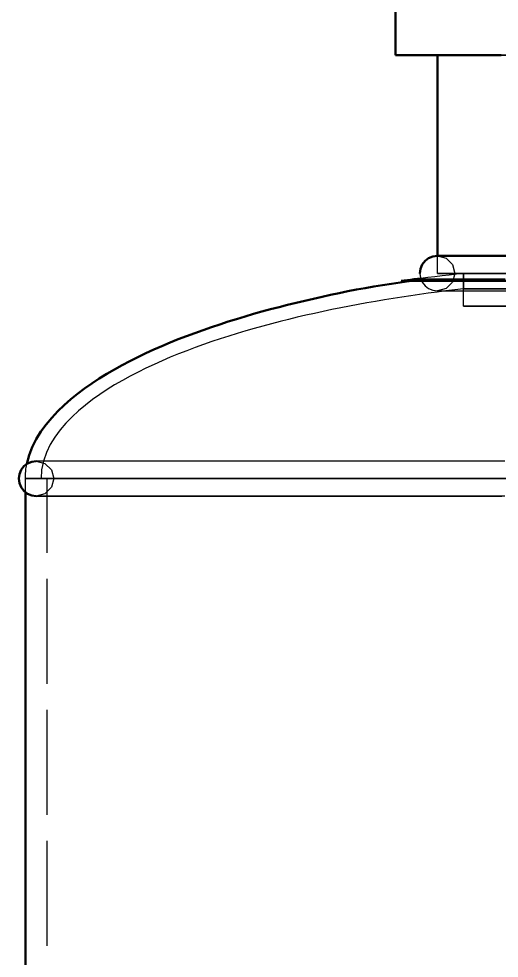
# Model space of a CAD drawing. Header units: millimetres. Extents: x 0 to 594, y 0 to 420.
# Drawn here: x 146 to 159.76, y 343.14 to 370.04 of the extents above; entities that cross this region are included whole.
import ezdxf

# ---------------------------------------------------------------- set-up
doc = ezdxf.new("R2010")
doc.units = ezdxf.units.MM
doc.linetypes.add('ISO02-TRAZOS', pattern=[3.75, 3, -0.75])
doc.layers.add('01-VISIBLE', color=7, linetype='CONTINUOUS', lineweight=50)
doc.layers.add('02-OCULTA', color=4, linetype='ISO02-TRAZOS', lineweight=25)

msp = doc.modelspace()

# ---------------------------------------------------------------- linework, layer by layer
at = {"layer": '01-VISIBLE'}
for p, q in [((156.786, 369), (156.786, 373)), ((157.986, 363.25), (157.986, 369)), ((146.186, 231.391), (146.186, 356.485))]:
    msp.add_line(p, q, dxfattribs=at)
for points in [[(156.786, 369), (157.038, 369), (157.29, 369), (157.543, 369), (157.795, 369), (158.047, 369), (158.299, 369), (158.552, 369), (158.804, 369), (159.056, 369), (159.308, 369), (159.56, 369), (159.813, 369)], [(157.986, 363.25), (157.856, 363.233), (157.736, 363.183), (157.632, 363.104), (157.553, 363), (157.503, 362.88), (157.486, 362.75)], [(159.986, 363.25), (159.736, 363.25), (159.486, 363.25), (159.236, 363.25), (158.986, 363.25), (158.736, 363.25), (158.486, 363.25), (158.236, 363.25), (157.986, 363.25)], [(146.229, 357.297), (146.294, 357.541), (146.385, 357.777), (146.498, 358.003), (146.631, 358.218), (146.779, 358.423), (146.941, 358.617), (147.113, 358.802), (147.295, 358.977), (147.485, 359.144), (147.682, 359.303), (147.884, 359.455), (148.091, 359.6), (148.302, 359.739), (148.518, 359.872), (148.736, 359.999), (148.957, 360.121), (149.181, 360.239), (149.407, 360.353), (149.635, 360.462), (149.865, 360.567), (150.096, 360.669), (150.329, 360.767), (150.564, 360.862), (150.799, 360.953), (151.036, 361.042), (151.274, 361.127), (151.513, 361.21), (151.753, 361.29), (151.993, 361.368), (152.235, 361.443), (152.477, 361.516), (152.719, 361.587), (152.963, 361.656), (153.207, 361.722), (153.451, 361.786), (153.696, 361.848), (153.942, 361.907), (154.188, 361.965), (154.435, 362.021), (154.682, 362.077), (154.928, 362.132), (155.175, 362.187), (155.423, 362.238), (155.671, 362.286), (155.92, 362.33), (156.17, 362.371), (156.419, 362.41), (156.669, 362.449), (156.919, 362.487), (157.169, 362.526), (157.399, 362.571)], [(157.508, 362.603), (157.415, 362.592), (157.322, 362.581), (157.229, 362.569), (157.136, 362.558), (157.043, 362.546), (156.953, 362.533)], [(157.399, 362.571), (157.324, 362.566), (157.25, 362.559), (157.176, 362.553), (157.102, 362.546), (157.028, 362.539), (156.953, 362.533)], [(156.953, 362.533), (157.204, 362.533), (157.455, 362.533), (157.706, 362.533), (157.957, 362.533), (158.208, 362.533), (158.459, 362.533), (158.71, 362.533), (158.961, 362.533), (159.212, 362.533), (159.463, 362.533), (159.714, 362.533), (159.965, 362.533)], [(159.927, 362.571), (159.674, 362.571), (159.421, 362.571), (159.168, 362.571), (158.916, 362.571), (158.663, 362.571), (158.41, 362.571), (158.157, 362.571), (157.904, 362.571), (157.652, 362.571), (157.399, 362.571)], [(157.986, 362.25), (157.986, 362.25), (157.986, 362.25), (157.986, 362.25), (157.986, 362.25), (157.986, 362.25), (157.986, 362.25)], [(146.498, 357.375), (146.369, 357.358), (146.248, 357.308), (146.145, 357.229), (146.065, 357.125), (146.015, 357.005), (145.998, 356.875)], [(145.998, 356.875), (146.015, 356.746), (146.065, 356.625), (146.145, 356.522), (146.248, 356.442), (146.369, 356.392), (146.498, 356.375)]]:
    msp.add_lwpolyline(points, dxfattribs=at)
at = {"layer": '02-OCULTA'}
for p, q in [((157.986, 362.75), (157.986, 363.25)), ((158.731, 361.81), (158.731, 362.75)), ((158.736, 362.75), (158.736, 362.31)), ((146.186, 356.485), (146.186, 356.875)), ((146.811, 231), (146.811, 356.875))]:
    msp.add_line(p, q, dxfattribs=at)
for points in [[(159.859, 369), (159.603, 369), (159.346, 369), (159.09, 369), (158.834, 369), (158.578, 369), (158.322, 369), (158.066, 369), (157.81, 369), (157.554, 369), (157.298, 369), (157.042, 369), (156.786, 369)], [(159.986, 369), (159.736, 369), (159.486, 369), (159.236, 369), (158.986, 369), (158.736, 369), (158.486, 369), (158.236, 369), (157.986, 369)], [(157.986, 369), (158.236, 369), (158.486, 369), (158.736, 369), (158.986, 369), (159.236, 369), (159.486, 369), (159.736, 369), (159.986, 369)], [(159.986, 363.25), (159.736, 363.25), (159.486, 363.25), (159.236, 363.25), (158.986, 363.25), (158.736, 363.25), (158.486, 363.25), (158.236, 363.25), (157.986, 363.25)], [(157.986, 363.25), (158.236, 363.183), (158.419, 363), (158.486, 362.75), (158.419, 362.5), (158.236, 362.317), (157.986, 362.25)], [(159.965, 362.533), (159.714, 362.533), (159.463, 362.533), (159.212, 362.533), (158.961, 362.533), (158.71, 362.533), (158.459, 362.533), (158.208, 362.533), (157.957, 362.533), (157.706, 362.533), (157.455, 362.533), (157.204, 362.533), (156.953, 362.533)], [(159.927, 362.571), (159.674, 362.571), (159.421, 362.571), (159.168, 362.571), (158.916, 362.571), (158.663, 362.571), (158.41, 362.571), (158.157, 362.571), (157.904, 362.571), (157.652, 362.571), (157.399, 362.571)], [(157.486, 362.75), (157.503, 362.621), (157.553, 362.5), (157.632, 362.397), (157.736, 362.317), (157.856, 362.267), (157.986, 362.25)], [(158.736, 362.75), (158.531, 362.726), (158.327, 362.701), (158.122, 362.677), (157.917, 362.652), (157.713, 362.628), (157.508, 362.603)], [(159.986, 362.75), (159.736, 362.75), (159.486, 362.75), (159.236, 362.75), (158.986, 362.75), (158.736, 362.75), (158.486, 362.75), (158.236, 362.75), (157.986, 362.75)], [(157.986, 362.75), (158.236, 362.75), (158.486, 362.75), (158.736, 362.75), (158.986, 362.75), (159.236, 362.75), (159.486, 362.75), (159.736, 362.75), (159.986, 362.75)], [(159.982, 362.75), (159.732, 362.75), (159.481, 362.75), (159.231, 362.75), (158.981, 362.75), (158.731, 362.75)], [(158.731, 362.75), (158.981, 362.75), (159.231, 362.75), (159.481, 362.75), (159.732, 362.75), (159.982, 362.75)], [(159.776, 362.75), (159.516, 362.75), (159.256, 362.75), (158.996, 362.75), (158.736, 362.75)], [(158.736, 362.75), (158.991, 362.75), (159.246, 362.75), (159.501, 362.75), (159.755, 362.75), (160.01, 362.75)], [(158.736, 362.31), (158.483, 362.28), (158.231, 362.249), (157.978, 362.216), (157.726, 362.182), (157.474, 362.146), (157.223, 362.11), (156.971, 362.071), (156.72, 362.032), (156.469, 361.99), (156.218, 361.948), (155.967, 361.904), (155.717, 361.858), (155.467, 361.811), (155.217, 361.762), (154.968, 361.711), (154.719, 361.659), (154.47, 361.605), (154.222, 361.549), (153.974, 361.492), (153.727, 361.432), (153.48, 361.37), (153.234, 361.307), (152.988, 361.241), (152.743, 361.173), (152.499, 361.102), (152.255, 361.029), (152.012, 360.954), (151.77, 360.876), (151.528, 360.795), (151.288, 360.712), (151.049, 360.626), (150.81, 360.536), (150.573, 360.444), (150.338, 360.348), (150.104, 360.248), (149.871, 360.144), (149.641, 360.036), (149.413, 359.924), (149.187, 359.807), (148.964, 359.685), (148.744, 359.557), (148.527, 359.424), (148.315, 359.283), (148.107, 359.136), (147.905, 358.981), (147.71, 358.818), (147.523, 358.646), (147.347, 358.463), (147.181, 358.269), (147.03, 358.065), (146.898, 357.848), (146.791, 357.617), (146.707, 357.377), (146.65, 357.129), (146.636, 356.875)], [(159.986, 362.31), (159.736, 362.31), (159.486, 362.31), (159.236, 362.31), (158.986, 362.31), (158.736, 362.31)], [(158.736, 362.31), (158.986, 362.31), (159.236, 362.31), (159.486, 362.31), (159.736, 362.31), (159.986, 362.31)], [(157.986, 362.25), (158.236, 362.25), (158.486, 362.25), (158.736, 362.25), (158.986, 362.25), (159.236, 362.25), (159.486, 362.25), (159.736, 362.25), (159.986, 362.25)], [(157.986, 362.25), (158.236, 362.25), (158.486, 362.25), (158.736, 362.25), (158.986, 362.25), (159.236, 362.25), (159.486, 362.25), (159.736, 362.25), (159.986, 362.25)], [(159.982, 361.81), (159.732, 361.81), (159.481, 361.81), (159.231, 361.81), (158.981, 361.81), (158.731, 361.81)], [(158.731, 361.81), (158.981, 361.81), (159.231, 361.81), (159.481, 361.81), (159.732, 361.81), (159.982, 361.81)], [(146.186, 356.875), (146.187, 356.946), (146.19, 357.017), (146.197, 357.087), (146.205, 357.157), (146.216, 357.227), (146.229, 357.297)], [(159.918, 357.375), (159.665, 357.375), (159.412, 357.375), (159.159, 357.375), (158.906, 357.375), (158.652, 357.375), (158.399, 357.375), (158.146, 357.375), (157.893, 357.375), (157.64, 357.375), (157.386, 357.375), (157.133, 357.375), (156.88, 357.375), (156.627, 357.375), (156.374, 357.375), (156.12, 357.375), (155.867, 357.375), (155.614, 357.375), (155.361, 357.375), (155.107, 357.375), (154.854, 357.375), (154.601, 357.375), (154.348, 357.375), (154.095, 357.375), (153.841, 357.375), (153.588, 357.375), (153.335, 357.375), (153.082, 357.375), (152.829, 357.375), (152.575, 357.375), (152.322, 357.375), (152.069, 357.375), (151.816, 357.375), (151.563, 357.375), (151.309, 357.375), (151.056, 357.375), (150.803, 357.375), (150.55, 357.375), (150.296, 357.375), (150.043, 357.375), (149.79, 357.375), (149.537, 357.375), (149.284, 357.375), (149.03, 357.375), (148.777, 357.375), (148.524, 357.375), (148.271, 357.375), (148.018, 357.375), (147.764, 357.375), (147.511, 357.375), (147.258, 357.375), (147.005, 357.375), (146.752, 357.375), (146.498, 357.375)], [(159.828, 357.375), (159.577, 357.375), (159.325, 357.375), (159.074, 357.375), (158.822, 357.375), (158.571, 357.375), (158.319, 357.375), (158.068, 357.375), (157.816, 357.375), (157.565, 357.375), (157.313, 357.375), (157.062, 357.375), (156.81, 357.375), (156.559, 357.375), (156.307, 357.375), (156.056, 357.375), (155.804, 357.375), (155.553, 357.375), (155.301, 357.375), (155.05, 357.375), (154.798, 357.375), (154.547, 357.375), (154.295, 357.375), (154.044, 357.375), (153.792, 357.375), (153.541, 357.375), (153.289, 357.375), (153.038, 357.375), (152.786, 357.375), (152.535, 357.375), (152.283, 357.375), (152.032, 357.375), (151.78, 357.375), (151.529, 357.375), (151.277, 357.375), (151.026, 357.375), (150.774, 357.375), (150.523, 357.375), (150.271, 357.375), (150.019, 357.375), (149.768, 357.375), (149.516, 357.375), (149.265, 357.375), (149.013, 357.375), (148.762, 357.375), (148.51, 357.375), (148.259, 357.375), (148.007, 357.375), (147.756, 357.375), (147.504, 357.375), (147.253, 357.375), (147.001, 357.375), (146.75, 357.375), (146.498, 357.375)], [(146.498, 357.375), (146.748, 357.308), (146.931, 357.125), (146.998, 356.875), (146.931, 356.625), (146.748, 356.442), (146.498, 356.375)], [(159.972, 356.875), (159.721, 356.875), (159.471, 356.875), (159.22, 356.875), (158.969, 356.875), (158.719, 356.875), (158.468, 356.875), (158.217, 356.875), (157.967, 356.875), (157.716, 356.875), (157.465, 356.875), (157.215, 356.875), (156.964, 356.875), (156.713, 356.875), (156.463, 356.875), (156.212, 356.875), (155.962, 356.875), (155.711, 356.875), (155.46, 356.875), (155.21, 356.875), (154.959, 356.875), (154.708, 356.875), (154.458, 356.875), (154.207, 356.875), (153.956, 356.875), (153.706, 356.875), (153.455, 356.875), (153.204, 356.875), (152.954, 356.875), (152.703, 356.875), (152.452, 356.875), (152.202, 356.875), (151.951, 356.875), (151.7, 356.875), (151.45, 356.875), (151.199, 356.875), (150.948, 356.875), (150.698, 356.875), (150.447, 356.875), (150.196, 356.875), (149.946, 356.875), (149.695, 356.875), (149.444, 356.875), (149.194, 356.875), (148.943, 356.875), (148.692, 356.875), (148.442, 356.875), (148.191, 356.875), (147.94, 356.875), (147.69, 356.875), (147.439, 356.875), (147.188, 356.875), (146.938, 356.875), (146.687, 356.875), (146.437, 356.875), (146.186, 356.875)], [(146.186, 356.875), (146.437, 356.875), (146.687, 356.875), (146.938, 356.875), (147.188, 356.875), (147.439, 356.875), (147.69, 356.875), (147.94, 356.875), (148.191, 356.875), (148.442, 356.875), (148.692, 356.875), (148.943, 356.875), (149.194, 356.875), (149.444, 356.875), (149.695, 356.875), (149.946, 356.875), (150.196, 356.875), (150.447, 356.875), (150.698, 356.875), (150.948, 356.875), (151.199, 356.875), (151.45, 356.875), (151.7, 356.875), (151.951, 356.875), (152.202, 356.875), (152.452, 356.875), (152.703, 356.875), (152.954, 356.875), (153.204, 356.875), (153.455, 356.875), (153.706, 356.875), (153.956, 356.875), (154.207, 356.875), (154.458, 356.875), (154.708, 356.875), (154.959, 356.875), (155.21, 356.875), (155.46, 356.875), (155.711, 356.875), (155.962, 356.875), (156.212, 356.875), (156.463, 356.875), (156.713, 356.875), (156.964, 356.875), (157.215, 356.875), (157.465, 356.875), (157.716, 356.875), (157.967, 356.875), (158.217, 356.875), (158.468, 356.875), (158.719, 356.875), (158.969, 356.875), (159.22, 356.875), (159.471, 356.875), (159.721, 356.875), (159.972, 356.875)], [(159.972, 356.875), (159.721, 356.875), (159.471, 356.875), (159.22, 356.875), (158.969, 356.875), (158.719, 356.875), (158.468, 356.875), (158.217, 356.875), (157.967, 356.875), (157.716, 356.875), (157.465, 356.875), (157.215, 356.875), (156.964, 356.875), (156.713, 356.875), (156.463, 356.875), (156.212, 356.875), (155.962, 356.875), (155.711, 356.875), (155.46, 356.875), (155.21, 356.875), (154.959, 356.875), (154.708, 356.875), (154.458, 356.875), (154.207, 356.875), (153.956, 356.875), (153.706, 356.875), (153.455, 356.875), (153.204, 356.875), (152.954, 356.875), (152.703, 356.875), (152.452, 356.875), (152.202, 356.875), (151.951, 356.875), (151.7, 356.875), (151.45, 356.875), (151.199, 356.875), (150.948, 356.875), (150.698, 356.875), (150.447, 356.875), (150.196, 356.875), (149.946, 356.875), (149.695, 356.875), (149.444, 356.875), (149.194, 356.875), (148.943, 356.875), (148.692, 356.875), (148.442, 356.875), (148.191, 356.875), (147.94, 356.875), (147.69, 356.875), (147.439, 356.875), (147.188, 356.875), (146.938, 356.875), (146.687, 356.875), (146.437, 356.875), (146.186, 356.875)], [(146.186, 356.875), (146.437, 356.875), (146.687, 356.875), (146.938, 356.875), (147.188, 356.875), (147.439, 356.875), (147.69, 356.875), (147.94, 356.875), (148.191, 356.875), (148.442, 356.875), (148.692, 356.875), (148.943, 356.875), (149.194, 356.875), (149.444, 356.875), (149.695, 356.875), (149.946, 356.875), (150.196, 356.875), (150.447, 356.875), (150.698, 356.875), (150.948, 356.875), (151.199, 356.875), (151.45, 356.875), (151.7, 356.875), (151.951, 356.875), (152.202, 356.875), (152.452, 356.875), (152.703, 356.875), (152.954, 356.875), (153.204, 356.875), (153.455, 356.875), (153.706, 356.875), (153.956, 356.875), (154.207, 356.875), (154.458, 356.875), (154.708, 356.875), (154.959, 356.875), (155.21, 356.875), (155.46, 356.875), (155.711, 356.875), (155.962, 356.875), (156.212, 356.875), (156.463, 356.875), (156.713, 356.875), (156.964, 356.875), (157.215, 356.875), (157.465, 356.875), (157.716, 356.875), (157.967, 356.875), (158.217, 356.875), (158.468, 356.875), (158.719, 356.875), (158.969, 356.875), (159.22, 356.875), (159.471, 356.875), (159.721, 356.875), (159.972, 356.875)], [(159.957, 356.875), (159.706, 356.875), (159.455, 356.875), (159.203, 356.875), (158.952, 356.875), (158.701, 356.875), (158.449, 356.875), (158.198, 356.875), (157.947, 356.875), (157.695, 356.875), (157.444, 356.875), (157.193, 356.875), (156.941, 356.875), (156.69, 356.875), (156.439, 356.875), (156.187, 356.875), (155.936, 356.875), (155.684, 356.875), (155.433, 356.875), (155.182, 356.875), (154.93, 356.875), (154.679, 356.875), (154.428, 356.875), (154.176, 356.875), (153.925, 356.875), (153.674, 356.875), (153.422, 356.875), (153.171, 356.875), (152.92, 356.875), (152.668, 356.875), (152.417, 356.875), (152.166, 356.875), (151.914, 356.875), (151.663, 356.875), (151.412, 356.875), (151.16, 356.875), (150.909, 356.875), (150.657, 356.875), (150.406, 356.875), (150.155, 356.875), (149.903, 356.875), (149.652, 356.875), (149.401, 356.875), (149.149, 356.875), (148.898, 356.875), (148.647, 356.875), (148.395, 356.875), (148.144, 356.875), (147.893, 356.875), (147.641, 356.875), (147.39, 356.875), (147.139, 356.875), (146.887, 356.875), (146.636, 356.875)], [(146.636, 356.875), (146.887, 356.875), (147.139, 356.875), (147.39, 356.875), (147.641, 356.875), (147.893, 356.875), (148.144, 356.875), (148.395, 356.875), (148.647, 356.875), (148.898, 356.875), (149.149, 356.875), (149.401, 356.875), (149.652, 356.875), (149.903, 356.875), (150.155, 356.875), (150.406, 356.875), (150.657, 356.875), (150.909, 356.875), (151.16, 356.875), (151.412, 356.875), (151.663, 356.875), (151.914, 356.875), (152.166, 356.875), (152.417, 356.875), (152.668, 356.875), (152.92, 356.875), (153.171, 356.875), (153.422, 356.875), (153.674, 356.875), (153.925, 356.875), (154.176, 356.875), (154.428, 356.875), (154.679, 356.875), (154.93, 356.875), (155.182, 356.875), (155.433, 356.875), (155.684, 356.875), (155.936, 356.875), (156.187, 356.875), (156.439, 356.875), (156.69, 356.875), (156.941, 356.875), (157.193, 356.875), (157.444, 356.875), (157.695, 356.875), (157.947, 356.875), (158.198, 356.875), (158.449, 356.875), (158.701, 356.875), (158.952, 356.875), (159.203, 356.875), (159.455, 356.875), (159.706, 356.875), (159.957, 356.875)], [(159.936, 356.875), (159.683, 356.875), (159.431, 356.875), (159.178, 356.875), (158.926, 356.875), (158.674, 356.875), (158.421, 356.875), (158.169, 356.875), (157.916, 356.875), (157.664, 356.875), (157.412, 356.875), (157.159, 356.875), (156.907, 356.875), (156.654, 356.875), (156.402, 356.875), (156.15, 356.875), (155.897, 356.875), (155.645, 356.875), (155.392, 356.875), (155.14, 356.875), (154.888, 356.875), (154.635, 356.875), (154.383, 356.875), (154.13, 356.875), (153.878, 356.875), (153.626, 356.875), (153.373, 356.875), (153.121, 356.875), (152.868, 356.875), (152.616, 356.875), (152.364, 356.875), (152.111, 356.875), (151.859, 356.875), (151.606, 356.875), (151.354, 356.875), (151.102, 356.875), (150.849, 356.875), (150.597, 356.875), (150.344, 356.875), (150.092, 356.875), (149.84, 356.875), (149.587, 356.875), (149.335, 356.875), (149.082, 356.875), (148.83, 356.875), (148.578, 356.875), (148.325, 356.875), (148.073, 356.875), (147.82, 356.875), (147.568, 356.875), (147.316, 356.875), (147.063, 356.875), (146.811, 356.875)], [(146.811, 356.875), (147.062, 356.875), (147.312, 356.875), (147.563, 356.875), (147.814, 356.875), (148.064, 356.875), (148.315, 356.875), (148.566, 356.875), (148.816, 356.875), (149.067, 356.875), (149.318, 356.875), (149.568, 356.875), (149.819, 356.875), (150.07, 356.875), (150.32, 356.875), (150.571, 356.875), (150.822, 356.875), (151.072, 356.875), (151.323, 356.875), (151.574, 356.875), (151.824, 356.875), (152.075, 356.875), (152.326, 356.875), (152.576, 356.875), (152.827, 356.875), (153.078, 356.875), (153.329, 356.875), (153.579, 356.875), (153.83, 356.875), (154.081, 356.875), (154.331, 356.875), (154.582, 356.875), (154.833, 356.875), (155.083, 356.875), (155.334, 356.875), (155.585, 356.875), (155.835, 356.875), (156.086, 356.875), (156.337, 356.875), (156.587, 356.875), (156.838, 356.875), (157.089, 356.875), (157.339, 356.875), (157.59, 356.875), (157.841, 356.875), (158.091, 356.875), (158.342, 356.875), (158.593, 356.875), (158.843, 356.875), (159.094, 356.875), (159.345, 356.875), (159.596, 356.875), (159.846, 356.875)], [(159.918, 356.375), (159.665, 356.375), (159.412, 356.375), (159.159, 356.375), (158.906, 356.375), (158.652, 356.375), (158.399, 356.375), (158.146, 356.375), (157.893, 356.375), (157.64, 356.375), (157.386, 356.375), (157.133, 356.375), (156.88, 356.375), (156.627, 356.375), (156.374, 356.375), (156.12, 356.375), (155.867, 356.375), (155.614, 356.375), (155.361, 356.375), (155.107, 356.375), (154.854, 356.375), (154.601, 356.375), (154.348, 356.375), (154.095, 356.375), (153.841, 356.375), (153.588, 356.375), (153.335, 356.375), (153.082, 356.375), (152.829, 356.375), (152.575, 356.375), (152.322, 356.375), (152.069, 356.375), (151.816, 356.375), (151.563, 356.375), (151.309, 356.375), (151.056, 356.375), (150.803, 356.375), (150.55, 356.375), (150.296, 356.375), (150.043, 356.375), (149.79, 356.375), (149.537, 356.375), (149.284, 356.375), (149.03, 356.375), (148.777, 356.375), (148.524, 356.375), (148.271, 356.375), (148.018, 356.375), (147.764, 356.375), (147.511, 356.375), (147.258, 356.375), (147.005, 356.375), (146.752, 356.375), (146.498, 356.375)], [(146.498, 356.375), (146.75, 356.375), (147.001, 356.375), (147.253, 356.375), (147.504, 356.375), (147.756, 356.375), (148.007, 356.375), (148.259, 356.375), (148.51, 356.375), (148.762, 356.375), (149.013, 356.375), (149.265, 356.375), (149.516, 356.375), (149.768, 356.375), (150.019, 356.375), (150.271, 356.375), (150.523, 356.375), (150.774, 356.375), (151.026, 356.375), (151.277, 356.375), (151.529, 356.375), (151.78, 356.375), (152.032, 356.375), (152.283, 356.375), (152.535, 356.375), (152.786, 356.375), (153.038, 356.375), (153.289, 356.375), (153.541, 356.375), (153.792, 356.375), (154.044, 356.375), (154.295, 356.375), (154.547, 356.375), (154.798, 356.375), (155.05, 356.375), (155.301, 356.375), (155.553, 356.375), (155.804, 356.375), (156.056, 356.375), (156.307, 356.375), (156.559, 356.375), (156.81, 356.375), (157.062, 356.375), (157.313, 356.375), (157.565, 356.375), (157.816, 356.375), (158.068, 356.375), (158.319, 356.375), (158.571, 356.375), (158.822, 356.375), (159.074, 356.375), (159.325, 356.375), (159.577, 356.375), (159.828, 356.375)]]:
    msp.add_lwpolyline(points, dxfattribs=at)

doc.saveas('drawing.dxf')
